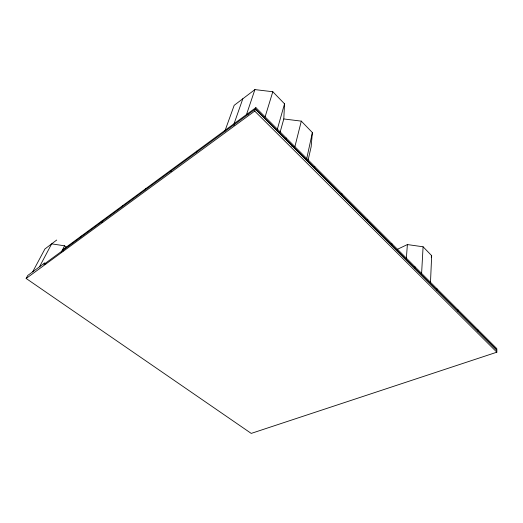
<?xml version="1.0" encoding="UTF-8"?>
<svg xmlns="http://www.w3.org/2000/svg" width="523" height="523" viewBox="0 0 523 523"><rect width="100%" height="100%" fill="white"/><g stroke="black" fill="none" stroke-linecap="round" stroke-linejoin="round"><path stroke-width="0.78" d="M457.808 311.093L457.821 309.623M436.855 290.173L436.908 288.709M430.488 282.283L431.671 255.649L423.087 246.791L407.391 244.568L397.238 249.393M280.158 132.031L283.799 118.956L284.532 103.835L272.816 91.741L254.904 89.596L234.18 105.326L224.7 131.6M421.603 273.398L423.087 246.791M414.857 268.207L414.948 266.743M406.293 259.003L407.391 244.568M306.282 160.626L312.381 132.567L301.3 121.133L283.799 118.956M312.381 132.567L311.146 146.76L308.139 160.005M391.714 245.104L391.858 243.646M367.349 220.778L367.538 219.327M341.656 195.125L341.898 193.687M314.526 168.033L314.833 166.608M301.3 121.133L294.894 146.669L291.736 146.263M285.826 139.386L286.205 137.98L284.852 138.889M277.36 129.135L284.532 103.835M431.233 257.153L431.671 255.649M265.096 116.864L272.816 91.741M26.15 278.471L254.727 111.085L255.884 107.653L496.778 348.586L496.85 352.195L251.23 433.404L26.15 278.471L27.797 275.418L44.592 263.062L45.847 263.958M254.904 89.596L246.496 114.557L248.111 114.759M242.829 98.762L234.082 123.683L234.101 125.285M196.243 152.494L196.779 151.127M169.923 171.819L170.491 170.459L171.714 171.524M145.309 189.888L145.904 188.548M122.336 206.762L122.944 205.428M100.834 222.543L101.469 221.229L102.75 222.229M80.686 237.337L81.327 236.043M61.237 252.289L64.558 245.803L66.532 247.255M44.592 263.062L43.925 264.324L255.381 109.072L496.824 350.05L255.433 109.039M39.493 266.815L51.653 243.868L64.558 245.803M32.694 271.816L44.906 248.987L56.706 240.031M255.884 107.653L62.407 249.961L63.708 250.916M254.727 111.085L496.85 352.195M477.754 329.562L477.774 331.026"/></g></svg>
